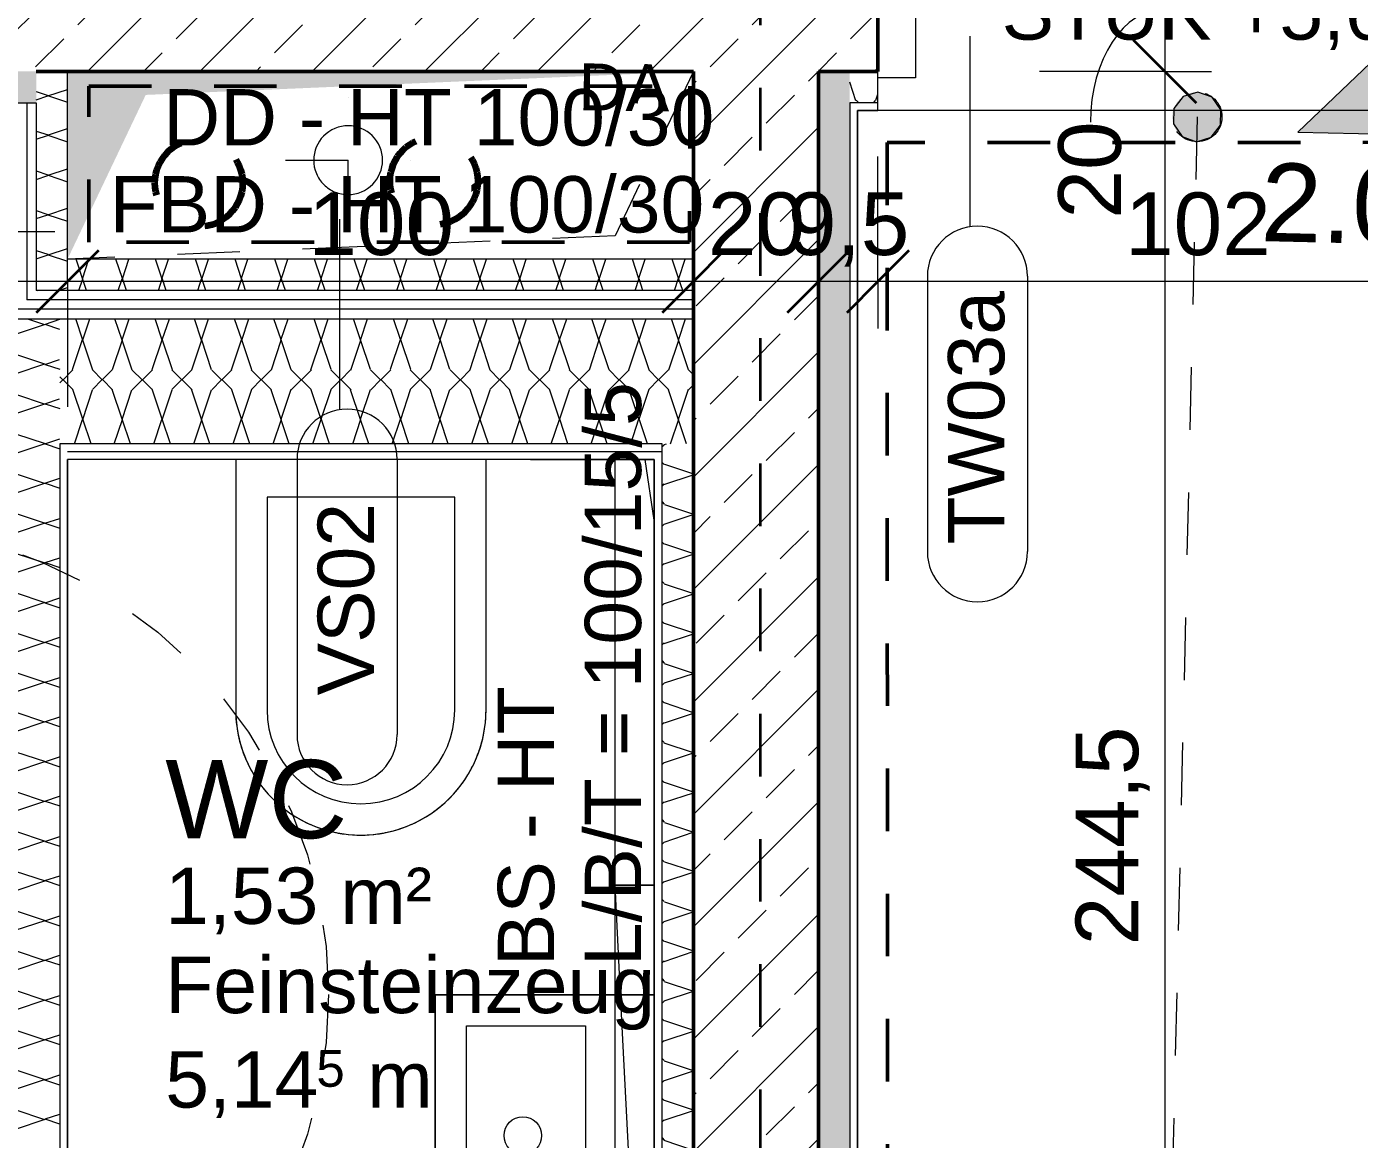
# Model space of a CAD drawing. Header units: metres. Extents: x -67.4 to -27.2, y 43.9 to 89.6.
# Drawn here: x -48.148 to -46.019, y 73.99 to 75.768 of the extents above; entities that cross this region are included whole.
import ezdxf

# ---------------------------------------------------------------- set-up
doc = ezdxf.new("R2010")
doc.units = ezdxf.units.M
for name, pattern in [('Strich Punkt', [0.015875, 0.00635, -0.004763, 0, -0.004763]), ('Strich Punkt Mittel', [0.015875, 0.00635, -0.004763, 0, -0.004763]), ('Verdeckt', [0.003, 0.002, -0.001])]:
    doc.linetypes.add(name, pattern=pattern)
for name, color, linetype, lineweight in [('A-DETL-GENF_', 92, 'Continuous', 13), ('A_2D', 7, 'Continuous', 13), ('A_Bemassung-50_', 4, 'Continuous', 9), ('A_Bemassung_', 4, 'Continuous', 9), ('A_Beschriftung_', 7, 'Continuous', 9), ('A_Bodenschlitz', 7, 'Continuous', 5), ('A_Brandabschnitte', 30, 'Verdeckt', 50), ('A_Decken', 8, 'Continuous', 13), ('A_Durchbruch_Projektion', 8, 'Verdeckt', 5), ('A_Fluchtweg', 240, 'Verdeckt', 18), ('A_Kanal_RW', 150, 'Strich Punkt', 100), ('A_Kanal_SW', 34, 'Strich Punkt', 100), ('A_Raeume_', 7, 'Continuous', 5), ('A_Raeume_Beschriftung_', 7, 'Continuous', 9), ('A_Raster_', 1, 'Continuous', 9), ('A_Sanitaer', 3, 'Continuous', 13), ('A_Tueren', 31, 'Continuous', 13), ('A_Waende', 7, 'Continuous', 13), ('P-PIPE', 3, 'Continuous', 5), ('P-PIPE-CNTR', 3, 'Continuous', 5), ('Text', 130, 'Continuous', 9)]:
    doc.layers.add(name, color=color, linetype=linetype, lineweight=lineweight)
doc.styles.add('Arial_2', font='arial.ttf', dxfattribs={"height": 0.09})
doc.styles.add('Arial_3', font='arial.ttf', dxfattribs={"height": 0.125})
doc.styles.add('Arial_4', font='arial.ttf', dxfattribs={"height": 0.05849})
doc.styles.add('Arial_5', font='arial.ttf', dxfattribs={"height": 0.1})
doc.styles.add('Arial_6', font='arial.ttf', dxfattribs={"height": 0.075})
doc.dimstyles.new('WGA-Bemaßung', dxfattribs={"dimscale": 0.3048, "dimtxt": 0.102026, "dimasz": 0.328084, "dimexe": 0.246063, "dimexo": 0.0625, "dimgap": 0.04101, "dimtad": 1, "dimdec": 1, "dimlfac": 100, "dimrnd": 0.5, "dimdsep": 46, "dimtxsty": 'Arial_5', "dimblk1": 'OBLIQUE', "dimblk2": 'OBLIQUE', "dimsah": 1, "dimcen": 0.09, "dimdle": 0.246063, "dimazin": 2, "dimtfac": 1, "dimtdec": 4, "dimtix": 1, "dimtmove": 0, "dimatfit": 3, "dimfxl": 0.656168, "dimfxlon": 1, "dimtvp": 1, "dimtolj": 1, "dimtzin": 0, "dimarcsym": 2})
doc.dimstyles.new('WGA-Bemaßung_3', dxfattribs={"dimscale": 0.3048, "dimtxt": 0.102026, "dimasz": 0.328084, "dimexe": 0.246063, "dimexo": 0.0625, "dimgap": 0.04101, "dimtad": 1, "dimdec": 1, "dimlfac": 100, "dimrnd": 0.5, "dimdsep": 46, "dimtxsty": 'Arial_5', "dimblk1": 'OBLIQUE', "dimblk2": 'OBLIQUE', "dimsah": 1, "dimcen": 0.09, "dimdle": 0.246063, "dimazin": 2, "dimtfac": 1, "dimtdec": 4, "dimtix": 1, "dimtmove": 1, "dimatfit": 3, "dimfxl": 0.656168, "dimfxlon": 1, "dimtvp": 1, "dimtolj": 1, "dimtzin": 0, "dimarcsym": 2})
doc.dimstyles.new('WGA-Bemaßung_4', dxfattribs={"dimscale": 0.3048, "dimtxt": 0.102026, "dimasz": 0.328084, "dimexe": 0.246063, "dimexo": 0.0625, "dimgap": 0.04101, "dimtad": 1, "dimdec": 1, "dimlfac": 100, "dimrnd": 0.5, "dimdsep": 46, "dimtxsty": 'Arial_5', "dimblk1": 'OBLIQUE', "dimblk2": 'OBLIQUE', "dimsah": 1, "dimcen": 0.09, "dimdle": 0.246063, "dimazin": 2, "dimtfac": 1, "dimtdec": 4, "dimtix": 1, "dimtmove": 0, "dimatfit": 3, "dimfxl": 0.656168, "dimfxlon": 1, "dimtvp": 1, "dimtolj": 1, "dimtzin": 0, "dimarcsym": 2})
pattern_1 = [(45, (0, 0), (-0.08980256, 0.08980256), []), (45, (0.0898, 0), (-0.08980256, 0.08980256), [0.0635, -0.03175])]

# ---------------------------------------------------------------- blocks, each defined once
blk = doc.blocks.new('UZ_D1 - SL_0900x2000_Wohnungstür-8075035-263_PP_01OG_BT2')
at = {"layer": 'A_Tueren', "lineweight": 5}
for p, q in [((-0.45, 0.11), (-0.51, 0.11)), ((-0.45, -0.11), (-0.45, 0.11)), ((0.45, 0.11), (0.51, 0.11)), ((0.45, -0.11), (0.45, 0.11)), ((-0.51, -0.11), (-0.45, -0.11)), ((0.51, -0.11), (0.45, -0.11)), ((0.45, -0.11), (0.45, -1.01))]:
    blk.add_line(p, q, dxfattribs=at)
blk.add_arc((0.45, -0.11), 0.9, 180, 270, dxfattribs=at)
blk = doc.blocks.new('Sani_WC-Wandbasierend - 400x600-V43-263_PP_01OG_BT2')
at = {"layer": 'A_Sanitaer', "lineweight": 5}
for p, q in [((-0.075, 0.5125), (-0.075, 0.1125)), ((-0.075, 0.5125), (-0.075, 0.1125)), ((-0.025, 0.5125), (-0.025, 0.1725)), ((0.275, 0.1725), (0.275, 0.5125)), ((0.325, 0.1125), (0.325, 0.5125)), ((0.325, 0.1125), (0.325, 0.5125)), ((-0.025, 0.1725), (0.275, 0.1725)), ((-0.075, 0.1125), (0.325, 0.1125))]:
    blk.add_line(p, q, dxfattribs=at)
for radius, start, end in [(0.2, 0, 180), (0.2, 101.334, 112.8529), (0.2, 97.6033, 101.334), (0.2, 82.3967, 97.6033), (0.2, 78.666, 82.3967), (0.2, 67.1471, 78.666), (0.2, 118.3339, 128.1952), (0.2, 112.8529, 118.3339), (0.2, 61.6661, 67.1471), (0.2, 51.8048, 61.6661), (0.15, 0, 180), (0.2, 128.1952, 134.0719), (0.2, 45.9281, 51.8048), (0.2, 134.0719, 143.7338), (0.2, 36.2662, 45.9281), (0.2, 143.7338, 149.4915), (0.2, 30.5085, 36.2662), (0.2, 152.2044, 159.851), (0.2, 149.4915, 152.0709), (0.2, 20.149, 30.5085), (0.2, 159.851, 164.7803), (0.2, 15.2197, 20.149), (0.2, 164.7803, 180), (0.2, 0, 15.2197)]:
    blk.add_arc((0.125, 0.5125), radius, start, end, dxfattribs=at)
blk = doc.blocks.new('Symbol_Schatten - Bodendurchbruch_Schatten-5766259-263_PP_01OG_BT2')
at = {"layer": 'A-DETL-GENF_'}
blk.add_hatch(color=256, dxfattribs=at).paths.add_polyline_path([(-0.5, -0.15), (-0.375, 0.1125), (0.5, 0.15), (-0.5, 0.15), (-0.5, 0.0267)])
blk = doc.blocks.new('Symbol_Schatten_Verdeckt_unten - Bodendurchbruch_Schatten_Verdeckt_unten-5766260-263_PP_01OG_BT2')
at = {"layer": 'A_Durchbruch_Projektion'}
for p, q in [((-0.375, 0.1125), (0.5, 0.15)), ((-0.5, -0.15), (-0.375, 0.1125))]:
    blk.add_line(p, q, dxfattribs=at)
blk = doc.blocks.new('Allg_BS - HKLS-10230689-263_PP_01OG_BT2')
at = {"layer": 'A_Bodenschlitz'}
for p, q in [((-0.4994, -0.0561), (-0.4994, 0.0065)), ((-0.4994, 0.0065), (0.1806, 0.0065)), ((0.0835, -0.0561), (0.1806, -0.0415))]:
    blk.add_line(p, q, dxfattribs=at)
blk = doc.blocks.new('Allg_BS - HKLS-11758162-263_PP_01OG_BT2')
at = {"layer": 'A_Bodenschlitz'}
for p, q in [((-1.486, -0.0186), (-1.486, 0.0065)), ((-1.361, 0.0065), (-0.9358, 0.0065)), ((-0.9358, 0.0065), (0.8623, 0.0065)), ((0.8623, 0.0065), (1.3123, 0.0065)), ((1.3123, -0.0023), (1.4872, 0.0065)), ((1.3123, 0.0065), (1.4872, 0.0065)), ((1.4872, 0.0065), (1.4872, -0.0561)), ((0.8623, -0.025), (1.3123, -0.0023)), ((-0.6779, -0.1027), (0.8623, -0.025)), ((0.3421, -0.1435), (-0.6779, -0.1435))]:
    blk.add_line(p, q, dxfattribs=at)
blk = doc.blocks.new('Sani_Handwaschbecken_Wandbasiert_eckig - 450 x 350-10186221-263_PP_01OG_BT2')
at = {"layer": 'A_Sanitaer', "lineweight": 5}
for p, q in [((0.3476, 0.3813), (-0.1024, 0.3813)), ((-0.1024, 0.3813), (-0.1024, 0.0313)), ((-0.1024, 0.0313), (-0.1024, 0.3813)), ((-0.1024, 0.3813), (0.3476, 0.3813)), ((0.3476, 0.0313), (0.3476, 0.3813)), ((0.3476, 0.3813), (0.3476, 0.0313)), ((-0.0524, 0.1413), (-0.0524, 0.3313)), ((-0.0524, 0.3313), (0.2976, 0.3313)), ((0.2976, 0.3313), (0.2976, 0.1413)), ((0.2976, 0.1413), (-0.0524, 0.1413))]:
    blk.add_line(p, q, dxfattribs=at)
blk.add_circle((0.1226, 0.2413), 0.03, dxfattribs=at)
blk = doc.blocks.new('BS_Raum_Top_Pfeil - unten_rechts-2842559-263_PP_01OG_BT2')
at = {"layer": 'A_Raeume_Beschriftung_'}
blk.add_hatch(color=256, dxfattribs=at).paths.add_polyline_path([(-0.0025, -0.0075), (0, -0.005), (0.0025, -0.0075)])
for p, q in [((0, -0.005), (-0.0025, -0.0075)), ((0.0025, -0.0075), (0, -0.005)), ((-0.0025, -0.0075), (0.0025, -0.0075))]:
    blk.add_line(p, q, dxfattribs=at)
blk = doc.blocks.new('BS_Wand_Lollipop - links_unten-2026911-263_PP_01OG_BT2')
at = {"layer": 'A_Beschriftung_'}
for p, q in [((-0.00467, 0.001367), (-0.01347, 0.001367)), ((-0.003087, 0), (0.003, 0)), ((-0.00467, -0.001833), (-0.01347, -0.001833))]:
    blk.add_line(p, q, dxfattribs=at)
for centre, start, end in [((-0.01347, -0.000233), 90, 270), ((-0.00467, -0.000233), 270, 90)]:
    blk.add_arc(centre, 0.0016, start, end, dxfattribs=at)
blk = doc.blocks.new('DIMBLOCK340-263_PP_01OG_BT2')
at = {"layer": 'A_Bemassung-50_', "lineweight": 35, "transparency": 16777216}
for p, q in [((-46.33, 75.8964), (-46.38, 75.9464)), ((-46.33, 75.8964), (-46.28, 75.8464)), ((-46.33, 75.6964), (-46.38, 75.7464)), ((-46.33, 75.6964), (-46.28, 75.6464))]:
    blk.add_line(p, q, dxfattribs=at)
at = {"layer": 'A_Bemassung-50_', "transparency": 16777216}
for p, q in [((-46.33, 75.8964), (-46.53, 75.8964)), ((-46.33, 75.8964), (-46.33, 75.6964)), ((-46.33, 75.8964), (-46.255, 75.8964)), ((-46.33, 75.6964), (-46.53, 75.6964)), ((-46.33, 75.6964), (-46.255, 75.6964))]:
    blk.add_line(p, q, dxfattribs=at)
blk.add_ellipse((-46.33, 75.6152), major_axis=(0, 0.1812), ratio=0.655251, start_param=0, end_param=1.570796, dxfattribs=at)
at = {"layer": 'A_Bemassung-50_', "color": 0, "transparency": 16777216, "insert": (-46.5001, 75.4614), "char_height": 0.1, "width": 0.184588, "attachment_point": 1, "rotation": 90, "line_spacing_factor": 0.941778, "style": 'Arial_5'}
blk.add_mtext('20', dxfattribs=at)
blk = doc.blocks.new('_Oblique')
at = {"color": 0, "linetype": 'ByBlock', "lineweight": -2}
blk.add_line((-0.5, -0.5), (0.5, 0.5), dxfattribs=at)
blk = doc.blocks.new('DIMBLOCK341-263_PP_01OG_BT2')
at = {"layer": 'A_Bemassung-50_', "lineweight": 35, "transparency": 16777216}
for p, q in [((-46.33, 75.6964), (-46.38, 75.7464)), ((-46.33, 75.6964), (-46.28, 75.6464)), ((-46.3301, 73.2513), (-46.3801, 73.3013)), ((-46.3301, 73.2513), (-46.2801, 73.2013))]:
    blk.add_line(p, q, dxfattribs=at)
at = {"layer": 'A_Bemassung-50_', "transparency": 16777216}
for p, q in [((-46.33, 75.6964), (-46.53, 75.6964)), ((-46.33, 75.6964), (-46.3301, 73.2513)), ((-46.33, 75.6964), (-46.255, 75.6964)), ((-46.3301, 73.2513), (-46.5301, 73.2514)), ((-46.3301, 73.2513), (-46.2551, 73.2513))]:
    blk.add_line(p, q, dxfattribs=at)
at = {"layer": 'A_Bemassung-50_', "color": 0, "transparency": 16777216, "insert": (-46.4724, 74.3005), "char_height": 0.1, "width": 0.416266, "attachment_point": 1, "rotation": 90, "line_spacing_factor": 0.941778, "style": 'Arial_5'}
blk.add_mtext('244,5', dxfattribs=at)
blk = doc.blocks.new('DIMBLOCK595-263_PP_01OG_BT2')
at = {"layer": 'A_Bemassung-50_', "transparency": 16777216}
for p, q in [((-46.7882, 75.3608), (-46.7882, 75.5608)), ((-45.7682, 75.3608), (-45.7682, 75.5608)), ((-45.7682, 75.3608), (-46.7882, 75.3608)), ((-46.7882, 75.3608), (-46.7882, 75.2858)), ((-45.7682, 75.3608), (-45.7682, 75.2858))]:
    blk.add_line(p, q, dxfattribs=at)
at = {"layer": 'A_Bemassung-50_', "lineweight": 35, "transparency": 16777216}
for p, q in [((-46.7882, 75.3608), (-46.7382, 75.4108)), ((-45.7682, 75.3608), (-45.7182, 75.4108)), ((-46.7882, 75.3608), (-46.8382, 75.3108)), ((-45.7682, 75.3608), (-45.8182, 75.3108))]:
    blk.add_line(p, q, dxfattribs=at)
at = {"layer": 'A_Bemassung-50_', "color": 0, "transparency": 16777216, "insert": (-46.3935, 75.5031), "char_height": 0.1, "width": 0.276883, "attachment_point": 1, "rotation": 359.9983, "line_spacing_factor": 0.941778, "style": 'Arial_5'}
blk.add_mtext('102', dxfattribs=at)
blk = doc.blocks.new('DIMBLOCK596-263_PP_01OG_BT2')
at = {"layer": 'A_Bemassung-50_', "transparency": 16777216}
for p, q in [((-46.7882, 75.3608), (-46.7882, 75.5608)), ((-46.8832, 75.3608), (-46.8832, 75.4358)), ((-46.7882, 75.3608), (-46.8832, 75.3608)), ((-46.8832, 75.3608), (-46.8832, 75.1608)), ((-46.7882, 75.3608), (-46.7882, 75.2858))]:
    blk.add_line(p, q, dxfattribs=at)
at = {"layer": 'A_Bemassung-50_', "lineweight": 35, "transparency": 16777216}
for p, q in [((-46.8832, 75.3608), (-46.8332, 75.4108)), ((-46.7882, 75.3608), (-46.7382, 75.4108)), ((-46.8832, 75.3608), (-46.9332, 75.3108)), ((-46.7882, 75.3608), (-46.8382, 75.3108))]:
    blk.add_line(p, q, dxfattribs=at)
at = {"layer": 'A_Bemassung-50_', "color": 0, "transparency": 16777216, "insert": (-46.9322, 75.5032), "char_height": 0.1, "width": 0.231677, "attachment_point": 1, "rotation": 359.9983, "line_spacing_factor": 0.941778, "style": 'Arial_5'}
blk.add_mtext('9,5', dxfattribs=at)
blk = doc.blocks.new('DIMBLOCK597-263_PP_01OG_BT2')
at = {"layer": 'A_Bemassung-50_', "transparency": 16777216}
for p, q in [((-47.0832, 75.3608), (-47.0832, 75.4358)), ((-46.8832, 75.3608), (-46.8832, 75.4358)), ((-46.8832, 75.3608), (-47.0832, 75.3608)), ((-47.0832, 75.3608), (-47.0832, 75.1608)), ((-46.8832, 75.3608), (-46.8832, 75.1608))]:
    blk.add_line(p, q, dxfattribs=at)
at = {"layer": 'A_Bemassung-50_', "lineweight": 35, "transparency": 16777216}
for p, q in [((-47.0832, 75.3608), (-47.0332, 75.4108)), ((-46.8832, 75.3608), (-46.8332, 75.4108)), ((-47.0832, 75.3608), (-47.1332, 75.3108)), ((-46.8832, 75.3608), (-46.9332, 75.3108))]:
    blk.add_line(p, q, dxfattribs=at)
at = {"layer": 'A_Bemassung-50_', "color": 0, "transparency": 16777216, "insert": (-47.0601, 75.5032), "char_height": 0.1, "width": 0.184588, "attachment_point": 1, "rotation": 359.9983, "line_spacing_factor": 0.941778, "style": 'Arial_5'}
blk.add_mtext('20', dxfattribs=at)
blk = doc.blocks.new('DIMBLOCK598-263_PP_01OG_BT2')
at = {"layer": 'A_Bemassung-50_', "transparency": 16777216}
for p, q in [((-48.0832, 75.3609), (-48.0832, 75.4359)), ((-47.0832, 75.3608), (-47.0832, 75.4358)), ((-47.0832, 75.3608), (-48.0832, 75.3609)), ((-48.0832, 75.3609), (-48.0832, 75.1609)), ((-47.0832, 75.3608), (-47.0832, 75.1608))]:
    blk.add_line(p, q, dxfattribs=at)
at = {"layer": 'A_Bemassung-50_', "lineweight": 35, "transparency": 16777216}
for p, q in [((-48.0832, 75.3609), (-48.0332, 75.4109)), ((-47.0832, 75.3608), (-47.0332, 75.4108)), ((-48.0832, 75.3609), (-48.1332, 75.3109)), ((-47.0832, 75.3608), (-47.1332, 75.3108))]:
    blk.add_line(p, q, dxfattribs=at)
at = {"layer": 'A_Bemassung-50_', "color": 0, "transparency": 16777216, "insert": (-47.6985, 75.5032), "char_height": 0.1, "width": 0.276883, "attachment_point": 1, "rotation": 359.9983, "line_spacing_factor": 0.941778, "style": 'Arial_5'}
blk.add_mtext('100', dxfattribs=at)
blk = doc.blocks.new('DIMBLOCK599-263_PP_01OG_BT2')
at = {"layer": 'A_Bemassung-50_', "transparency": 16777216}
for p, q in [((-53.9882, 75.361), (-53.9882, 75.436)), ((-48.0832, 75.3609), (-48.0832, 75.4359)), ((-48.0832, 75.3609), (-54.0632, 75.361)), ((-53.9882, 75.361), (-53.9882, 75.161)), ((-48.0832, 75.3609), (-48.0832, 75.1609))]:
    blk.add_line(p, q, dxfattribs=at)
at = {"layer": 'A_Bemassung-50_', "lineweight": 35, "transparency": 16777216}
for p, q in [((-53.9882, 75.361), (-53.9382, 75.411)), ((-48.0832, 75.3609), (-48.0332, 75.4109)), ((-53.9882, 75.361), (-54.0382, 75.311)), ((-48.0832, 75.3609), (-48.1332, 75.3109))]:
    blk.add_line(p, q, dxfattribs=at)
at = {"layer": 'A_Bemassung-50_', "color": 0, "transparency": 16777216, "insert": (-51.2091, 75.5033), "char_height": 0.1, "width": 0.416266, "attachment_point": 1, "rotation": 359.9983, "line_spacing_factor": 0.941778, "style": 'Arial_5'}
blk.add_mtext('590,5', dxfattribs=at)

msp = doc.modelspace()

# ---------------------------------------------------------------- hatches: boundary and pattern name
at = {"layer": 'A_Fluchtweg'}
h = msp.add_hatch(color=256, dxfattribs=at)
edge = h.paths.add_edge_path()
edge.add_arc((-46.2782, 75.6239), 0.0397, 0, 360)
msp.add_hatch(color=256, dxfattribs=at).paths.add_polyline_path([(-46.2791, 75.5843), (-46.2556, 75.5913), (-46.2407, 75.6108), (-46.2401, 75.6353), (-46.2541, 75.6555), (-46.2772, 75.6636), (-46.3007, 75.6566), (-46.3156, 75.6371), (-46.3162, 75.6126), (-46.3022, 75.5924)])
at = {"layer": 'A_Waende', "lineweight": 5}
h = msp.add_hatch(dxfattribs=at)
h.set_pattern_fill('FP_4', color=250, style=0, pattern_type=2)
h.set_pattern_definition(pattern_1)
h.paths.add_polyline_path([(-45.0282, 75.6964), (-45.0282, 75.8964), (-45.7682, 75.8964), (-45.7682, 75.6964), (-45.0282, 75.6964)])
h.paths.add_polyline_path([(-46.7882, 75.6965), (-46.7882, 75.8965), (-53.9882, 75.8965), (-53.9882, 75.6967), (-46.8082, 75.6965)])
h = msp.add_hatch(dxfattribs=at)
h.set_pattern_fill('FP_74', color=250, angle=-112.36, style=0, pattern_type=2)
h.set_pattern_definition([(44.998, (-51.08279, 75.63394), (0.1270123, 0.2539954), [0.02245, -0.15715]), (44.998, (-51.03584, 75.74546), (0.1270123, 0.2539954), [0.02245, -0.15715]), (44.998, (-51.02002, 75.63407), (0.1270123, 0.2539954), [0.02245, -0.15715]), (44.998, (-50.97214, 75.74521), (0.1270123, 0.2539954), [0.02245, -0.15715]), (71.563, (-51.067405, 75.650317), (0.1270184, 0.5079932), [0.0502, -0.35141]), (71.563, (-51.05116, 75.6977), (0.1270184, 0.5079932), [0.0502, -0.35141]), (71.563, (-51.00371, 75.650067), (0.1270184, 0.5079932), [0.0502, -0.35141]), (71.563, (-50.987464, 75.69745), (0.1270184, 0.5079932), [0.0502, -0.35141]), (134.998, (-51.06722, 75.745395), (0.1269946, -0.2540043), [0.02245, -0.15715]), (134.998, (-51.02002, 75.63407), (0.1269946, -0.2540043), [0.02245, -0.15715]), (134.998, (-51.00353, 75.74515), (0.1269946, -0.2540043), [0.02245, -0.15715]), (134.998, (-50.95633, 75.63382), (0.1269946, -0.2540043), [0.02245, -0.15715]), (108.433, (-51.05116, 75.6977), (0.12698295, -0.5080021), [0.0502, -0.35141]), (108.433, (-51.035096, 75.65), (0.12698295, -0.5080021), [0.0502, -0.35141]), (108.433, (-50.987464, 75.69745), (0.12698295, -0.5080021), [0.0502, -0.35141]), (108.433, (-50.972326, 75.650132), (0.12698295, -0.5080021), [0.0502, -0.35141])])
h.paths.add_polyline_path([(-48.1332, 75.6465), (-48.1332, 75.6465), (-48.1332, 75.6965), (-53.9882, 75.6965), (-53.9882, 75.6467), (-48.1482, 75.6465)])
h = msp.add_hatch(dxfattribs=at)
h.set_pattern_fill('FP_42', color=250, angle=-112.36, style=0, pattern_type=2)
h.set_pattern_definition([(315, (-48.17784, 75.49865), (0.253995, -0.127012), [0.02245, -0.15715]), (315, (-48.067625, 75.45115), (0.253995, -0.127012), [0.02245, -0.15715]), (314.998, (-48.17809, 75.43496), (0.253995, -0.127012), [0.02245, -0.15715]), (314.998, (-48.06657, 75.388), (0.253995, -0.127012), [0.02245, -0.15715]), (341.563, (-48.16239, 75.483644), (0.507993, -0.1270184), [0.0502, -0.35141]), (341.563, (-48.115007, 75.467398), (0.507993, -0.1270184), [0.0502, -0.35141]), (341.563, (-48.16264, 75.41995), (0.507993, -0.1270184), [0.0502, -0.35141]), (341.563, (-48.11433, 75.403323), (0.507993, -0.1270184), [0.0502, -0.35141]), (45, (-48.06731, 75.48346), (-0.254004, -0.126995), [0.02245, -0.15715]), (44.998, (-48.17809, 75.43496), (-0.254004, -0.126995), [0.02245, -0.15715]), (44.998, (-48.066635, 75.41939), (-0.254004, -0.126995), [0.02245, -0.15715]), (44.998, (-48.17796, 75.37219), (-0.254004, -0.126995), [0.02245, -0.15715]), (18.433, (-48.115007, 75.467398), (-0.508002, -0.126983), [0.0502, -0.35141]), (18.433, (-48.162704, 75.451335), (-0.508002, -0.126983), [0.0502, -0.35141]), (18.433, (-48.11433, 75.403323), (-0.508002, -0.126983), [0.0502, -0.35141]), (18.433, (-48.16203, 75.38726), (-0.508002, -0.126983), [0.0502, -0.35141])])
h.paths.add_polyline_path([(-48.0832, 75.3465), (-48.0832, 75.3465), (-48.0832, 75.6965), (-48.1332, 75.6965), (-48.1332, 75.3465), (-48.0832, 75.3465)])
h = msp.add_hatch(dxfattribs=at)
h.set_pattern_fill('FP_4', color=250, style=0, pattern_type=2)
h.set_pattern_definition(pattern_1)
h.paths.add_polyline_path([(-46.8834, 68.9038), (-46.8834, 72.2314), (-47.0833, 72.2314), (-47.0834, 68.9039), (-47.0583, 68.9039)])
h.paths.add_polyline_path([(-46.8832, 73.2514), (-46.8832, 75.6965), (-47.0832, 75.6965), (-47.0832, 73.2514), (-47.0583, 73.2514)])
h = msp.add_hatch(dxfattribs=at)
h.set_pattern_fill('FP_66', color=250, angle=247.64, style=0, pattern_type=2)
h.set_pattern_definition([(134.998, (-46.82096, 67.912035), (-0.2539954, 0.1270123), [0.02245, -0.15715]), (134.998, (-46.9321, 67.95992), (-0.2539954, 0.1270123), [0.02245, -0.15715]), (134.998, (-46.82071, 67.97573), (-0.2539954, 0.1270123), [0.02245, -0.15715]), (134.998, (-46.93185, 68.02361), (-0.2539954, 0.1270123), [0.02245, -0.15715]), (161.563, (-46.836954, 67.928347), (-0.50799322, 0.12701842), [0.0502, -0.35141]), (161.563, (-46.884336, 67.944594), (-0.50799322, 0.12701842), [0.0502, -0.35141]), (161.563, (-46.836705, 67.99204), (-0.50799322, 0.12701842), [0.0502, -0.35141]), (161.563, (-46.884467, 68.007363), (-0.50799322, 0.12701842), [0.0502, -0.35141]), (224.998, (-46.93203, 67.92853), (0.2540043, 0.1269946), [0.02245, -0.15715]), (224.998, (-46.82071, 67.97573), (0.2540043, 0.1269946), [0.02245, -0.15715]), (224.998, (-46.93178, 67.99223), (0.2540043, 0.1269946), [0.02245, -0.15715]), (224.998, (-46.82046, 68.03942), (0.2540043, 0.1269946), [0.02245, -0.15715]), (198.433, (-46.884336, 67.944594), (0.50800209, 0.12698295), [0.0502, -0.35141]), (198.433, (-46.83702, 67.95973), (0.50800209, 0.12698295), [0.0502, -0.35141]), (198.433, (-46.884467, 68.007363), (0.50800209, 0.12698295), [0.0502, -0.35141]), (198.433, (-46.83677, 68.023426), (0.50800209, 0.12698295), [0.0502, -0.35141])])
h.paths.add_polyline_path([(-46.8336, 60.1286), (-46.8336, 60.1288), (-46.8335, 62.7735), (-46.8835, 62.7735), (-46.8836, 60.1286)])
h.paths.add_polyline_path([(-46.8335, 63.7935), (-46.8333, 72.2314), (-46.8833, 72.2314), (-46.8834, 63.7935)])
h.paths.add_polyline_path([(-46.8591, 73.2514), (-46.8332, 73.2514), (-46.8332, 75.6965), (-46.8832, 75.6965), (-46.8832, 73.2514)])
h = msp.add_hatch(dxfattribs=at)
h.set_pattern_fill('FP_14', color=250, angle=-112.36, style=0, pattern_type=2)
h.set_pattern_definition([(44.998, (-46.046125, 75.63386), (0.127012, 0.253995), [0.02245, -0.15715]), (44.998, (-45.99824, 75.745), (0.127012, 0.253995), [0.02245, -0.15715]), (44.998, (-45.98243, 75.63361), (0.127012, 0.253995), [0.02245, -0.15715]), (44.998, (-45.93455, 75.74475), (0.127012, 0.253995), [0.02245, -0.15715]), (71.563, (-46.029813, 75.649857), (0.1270184, 0.5079932), [0.0502, -0.35141]), (71.563, (-46.013566, 75.69724), (0.1270184, 0.5079932), [0.0502, -0.35141]), (71.563, (-45.96612, 75.649607), (0.1270184, 0.5079932), [0.0502, -0.35141]), (71.563, (-45.950797, 75.69737), (0.1270184, 0.5079932), [0.0502, -0.35141]), (134.998, (-46.02963, 75.74494), (0.126995, -0.254004), [0.02245, -0.15715]), (134.998, (-45.98243, 75.63361), (0.126995, -0.254004), [0.02245, -0.15715]), (134.998, (-45.965935, 75.74469), (0.126995, -0.254004), [0.02245, -0.15715]), (134.998, (-45.91836, 75.634285), (0.126995, -0.254004), [0.02245, -0.15715]), (108.433, (-46.013566, 75.69724), (0.126983, -0.508002), [0.0502, -0.35141]), (108.433, (-45.99843, 75.649922), (0.126983, -0.508002), [0.0502, -0.35141]), (108.433, (-45.950797, 75.69737), (0.126983, -0.508002), [0.0502, -0.35141]), (108.433, (-45.934734, 75.649673), (0.126983, -0.508002), [0.0502, -0.35141])])
h.paths.add_polyline_path([(-45.2582, 75.6464), (-45.2582, 75.6464), (-45.2582, 75.6964), (-45.7682, 75.6964), (-45.7682, 75.6464), (-45.2707, 75.6464)])
h.paths.add_polyline_path([(-46.8207, 75.6965), (-46.8207, 75.6965), (-46.8207, 75.6879)])
h.paths.add_polyline_path([(-46.7882, 75.6465), (-46.7882, 75.6965), (-46.8332, 75.6965), (-46.8332, 75.6465), (-46.8082, 75.6465)])
h = msp.add_hatch(dxfattribs=at)
h.set_pattern_fill('FP_43', color=250, angle=-112.36, style=0, pattern_type=2)
h.set_pattern_definition([(44.998, (-47.583095, 75.30158), (0.127012, 0.253995), [0.02245, -0.15715]), (44.998, (-47.53521, 75.41272), (0.127012, 0.253995), [0.02245, -0.15715]), (44.998, (-47.5194, 75.30133), (0.127012, 0.253995), [0.02245, -0.15715]), (44.998, (-47.472445, 75.41285), (0.127012, 0.253995), [0.02245, -0.15715]), (71.563, (-47.566783, 75.317575), (0.1270184, 0.5079932), [0.0502, -0.35141]), (71.563, (-47.55146, 75.365337), (0.1270184, 0.5079932), [0.0502, -0.35141]), (71.563, (-47.504014, 75.317706), (0.1270184, 0.5079932), [0.0502, -0.35141]), (71.563, (-47.487767, 75.365087), (0.1270184, 0.5079932), [0.0502, -0.35141]), (134.998, (-47.56752, 75.41303), (0.126995, -0.254004), [0.02245, -0.15715]), (134.998, (-47.5194, 75.30133), (0.126995, -0.254004), [0.02245, -0.15715]), (134.998, (-47.50383, 75.41278), (0.126995, -0.254004), [0.02245, -0.15715]), (134.998, (-47.45663, 75.30146), (0.126995, -0.254004), [0.02245, -0.15715]), (108.433, (-47.55146, 75.365337), (0.126983, -0.508002), [0.0502, -0.35141]), (108.433, (-47.5354, 75.31764), (0.126983, -0.508002), [0.0502, -0.35141]), (108.433, (-47.487767, 75.365087), (0.126983, -0.508002), [0.0502, -0.35141]), (108.433, (-47.471704, 75.31739), (0.126983, -0.508002), [0.0502, -0.35141])])
h.paths.add_polyline_path([(-47.0832, 75.3465), (-47.0832, 75.3965), (-48.0832, 75.3965), (-48.0832, 75.3465), (-47.0832, 75.3465)])
h = msp.add_hatch(dxfattribs=at)
h.set_pattern_fill('FP_41', color=250, angle=-112.36, style=0, pattern_type=2)
h.set_pattern_definition([(314.998, (-48.182885, 74.37185), (0.253995, -0.127012), [0.02245, -0.15715]), (314.998, (-48.07174, 74.32397), (0.253995, -0.127012), [0.02245, -0.15715]), (314.998, (-48.18313, 74.30815), (0.253995, -0.127012), [0.02245, -0.15715]), (314.998, (-48.07199, 74.26027), (0.2539954, -0.127012), [0.02245, -0.15715]), (341.563, (-48.166888, 74.355535), (0.5079932, -0.1270184), [0.0502, -0.35141]), (341.563, (-48.119506, 74.33929), (0.5079932, -0.1270184), [0.0502, -0.35141]), (341.563, (-48.167137, 74.29184), (0.5079932, -0.1270184), [0.0502, -0.35141]), (341.563, (-48.119375, 74.27652), (0.5079932, -0.1270184), [0.0502, -0.35141]), (44.998, (-48.07181, 74.35535), (-0.254004, -0.126995), [0.02245, -0.15715]), (44.998, (-48.18313, 74.30815), (-0.254004, -0.1269946), [0.02245, -0.15715]), (44.998, (-48.07206, 74.29166), (-0.254004, -0.1269946), [0.02245, -0.15715]), (44.998, (-48.18338, 74.24446), (-0.254004, -0.1269946), [0.02245, -0.15715]), (18.433, (-48.119506, 74.33929), (-0.5080021, -0.126983), [0.0502, -0.35141]), (18.433, (-48.166822, 74.32415), (-0.5080021, -0.126983), [0.0502, -0.35141]), (18.433, (-48.119375, 74.27652), (-0.5080021, -0.126983), [0.0502, -0.35141]), (18.433, (-48.16707, 74.260457), (-0.5080021, -0.126983), [0.0502, -0.35141])])
h.paths.add_polyline_path([(-48.0957, 73.4415), (-48.0957, 75.3015), (-48.1707, 75.3015), (-48.1707, 73.4415)])
h.paths.add_polyline_path([(-48.0957, 73.429), (-48.0957, 73.4415), (-48.1707, 73.4415), (-48.1707, 73.429)])
h = msp.add_hatch(dxfattribs=at)
h.set_pattern_fill('FP_89', color=250, angle=-112.36, style=0, pattern_type=2)
h.set_pattern_definition([(44.998, (-47.58269, 75.0765), (0.127012, 0.253995), [0.02245, -0.15715]), (44.998, (-47.53573, 75.18802), (0.127012, 0.253995), [0.02245, -0.15715]), (44.998, (-47.51992, 75.07663), (0.127012, 0.253995), [0.02245, -0.15715]), (44.998, (-47.47204, 75.18777), (0.127012, 0.253995), [0.02245, -0.15715]), (71.563, (-47.567303, 75.092878), (0.1270184, 0.5079932), [0.0502, -0.35141]), (71.563, (-47.551056, 75.14026), (0.1270184, 0.5079932), [0.0502, -0.35141]), (71.563, (-47.50361, 75.09263), (0.1270184, 0.5079932), [0.0502, -0.35141]), (71.563, (-47.488286, 75.14039), (0.1270184, 0.5079932), [0.0502, -0.35141]), (134.998, (-47.56712, 75.18796), (0.126995, -0.254004), [0.02245, -0.15715]), (134.998, (-47.51992, 75.07663), (0.126995, -0.254004), [0.02245, -0.15715]), (134.998, (-47.50342, 75.18771), (0.126995, -0.254004), [0.02245, -0.15715]), (134.998, (-47.45623, 75.07638), (0.126995, -0.254004), [0.02245, -0.15715]), (108.433, (-47.551056, 75.14026), (0.126983, -0.508002), [0.0502, -0.35141]), (108.433, (-47.534993, 75.092563), (0.126983, -0.508002), [0.0502, -0.35141]), (108.433, (-47.488286, 75.14039), (0.126983, -0.508002), [0.0502, -0.35141]), (108.433, (-47.472224, 75.092694), (0.126983, -0.508002), [0.0502, -0.35141])])
h.paths.add_polyline_path([(-47.0832, 75.1015), (-47.0832, 75.3015), (-48.0957, 75.3015), (-48.0957, 75.1015), (-47.1201, 75.1015)])
h = msp.add_hatch(dxfattribs=at)
h.set_pattern_fill('FP_163', color=250, angle=-112.36, style=0, pattern_type=2)
h.set_pattern_definition([(315, (-47.1459, 74.25886), (0.254, -0.127003), [0.02245, -0.15715]), (315, (-47.03476, 74.21098), (0.254, -0.127003), [0.02245, -0.15715]), (315, (-47.14615, 74.19516), (0.254, -0.1270034), [0.02245, -0.15715]), (315, (-47.03463, 74.14821), (0.254, -0.1270034), [0.02245, -0.15715]), (341.565, (-47.129903, 74.242545), (0.5079977, -0.1270007), [0.0502, -0.35141]), (341.565, (-47.08214, 74.227223), (0.5079977, -0.1270007), [0.0502, -0.35141]), (341.565, (-47.129772, 74.179776), (0.5079977, -0.1270007), [0.0502, -0.35141]), (341.565, (-47.08239, 74.16353), (0.5079977, -0.1270007), [0.0502, -0.35141]), (45, (-47.03444, 74.24329), (-0.254, -0.127003), [0.02245, -0.15715]), (45, (-47.14615, 74.19516), (-0.254, -0.1270034), [0.02245, -0.15715]), (45, (-47.03469, 74.17959), (-0.254, -0.1270034), [0.02245, -0.15715]), (45, (-47.14602, 74.13239), (-0.254, -0.1270034), [0.02245, -0.15715]), (18.435, (-47.08214, 74.227223), (-0.5079977, -0.1270007), [0.0502, -0.35141]), (18.435, (-47.129837, 74.21116), (-0.5079977, -0.1270007), [0.0502, -0.35141]), (18.435, (-47.08239, 74.16353), (-0.5079977, -0.1270007), [0.0502, -0.35141]), (18.435, (-47.130087, 74.147466), (-0.5079977, -0.1270007), [0.0502, -0.35141])])
h.paths.add_polyline_path([(-47.0832, 73.4289), (-47.0832, 75.1015), (-47.1332, 75.1015), (-47.1332, 73.4289), (-47.0832, 73.4289)])
h.paths.add_polyline_path([(-47.0976, 74.3965), (-47.0976, 74.3965), (-47.0832, 74.3965)])

# ---------------------------------------------------------------- linework, layer by layer
at = {"layer": 'A_2D', "linetype": 'Verdeckt', "lineweight": 5}
msp.add_circle((-48.4161, 74.2217), 0.75, dxfattribs=at)
at = {"layer": 'A_Brandabschnitte'}
for p, q in [((-48.0491, 75.4239), (-48.049, 75.6732)), ((-48.049, 75.6732), (-47.089, 75.6732)), ((-47.089, 75.6732), (-47.0891, 75.4239)), ((-45.3132, 75.5836), (-46.7737, 75.5828)), ((-46.7737, 75.5828), (-46.7639, 57.4461)), ((-47.0891, 75.4239), (-48.0491, 75.4239))]:
    msp.add_line(p, q, dxfattribs=at)
at = {"layer": 'A_Decken'}
msp.add_line((-47.3436, 75.0765), (-48.0832, 75.0765), dxfattribs=at)
at = {"layer": 'A_Fluchtweg'}
for p, q in [((-46.2772, 75.6636), (-46.3007, 75.6566)), ((-46.2541, 75.6555), (-46.2772, 75.6636)), ((-46.3007, 75.6566), (-46.3156, 75.6371)), ((-46.2401, 75.6353), (-46.2541, 75.6555)), ((-46.2782, 75.6239), (-46.648, 59.7336)), ((-46.3156, 75.6371), (-46.3162, 75.6126)), ((-46.2407, 75.6108), (-46.2401, 75.6353)), ((-46.3162, 75.6126), (-46.3022, 75.5924)), ((-46.2556, 75.5913), (-46.2407, 75.6108)), ((-46.3022, 75.5924), (-46.2791, 75.5843)), ((-46.2791, 75.5843), (-46.2556, 75.5913))]:
    msp.add_line(p, q, dxfattribs=at)
msp.add_circle((-46.2782, 75.6239), 0.0397, dxfattribs=at)
at = {"layer": 'A_Kanal_RW'}
msp.add_circle((-47.4978, 75.5214), 0.07, dxfattribs=at)
at = {"layer": 'A_Kanal_SW'}
msp.add_circle((-47.8734, 75.5183), 0.07, dxfattribs=at)
at = {"layer": 'A_Raeume_', "flags": 128}
for points in [[(-45.2707, 75.6339), (-46.8207, 75.634), (-46.8211, 60.1286), (-46.8836, 60.1286), (-46.8836, 60.127), (-46.8836, 58.7527), (-46.8836, 58.7511), (-46.8212, 58.7511), (-46.8212, 58.6611), (-46.8212, 57.8936), (-46.8212, 57.4086), (-45.2712, 57.4086)], [(-48.0832, 73.4415), (-47.1457, 73.4414), (-47.1457, 75.0765), (-48.0832, 75.0765)]]:
    msp.add_lwpolyline(points, close=True, dxfattribs=at)
at = {"layer": 'A_Raster_', "linetype": 'Strich Punkt Mittel', "lineweight": 35}
msp.add_line((-46.9759, 85.8702), (-46.9771, 46.5269), dxfattribs=at)
at = {"layer": 'A_Waende', "color": 10, "lineweight": 50}
for p, q in [((-46.7882, 75.6965), (-46.7882, 75.8965)), ((-48.1332, 75.6965), (-47.0832, 75.6965)), ((-47.0832, 75.6965), (-47.0832, 75.1015)), ((-46.8832, 73.2514), (-46.8832, 75.6965)), ((-46.7882, 75.6965), (-46.8832, 75.6965)), ((-47.0832, 74.9489), (-47.0832, 75.1015)), ((-47.0832, 75.0765), (-47.0832, 73.4414))]:
    msp.add_line(p, q, dxfattribs=at)
at = {"layer": 'A_Waende', "color": 250, "lineweight": 5}
for p, q in [((-48.0832, 75.3965), (-48.0832, 75.6965)), ((-46.7882, 75.6465), (-46.7882, 75.6965)), ((-47.0832, 75.3965), (-48.0832, 75.3965)), ((-47.0832, 73.5121), (-47.0832, 74.9489))]:
    msp.add_line(p, q, dxfattribs=at)
at = {"layer": 'A_Waende'}
for p, q in [((-50.6108, 75.6466), (-48.1332, 75.6465)), ((-48.1332, 75.6465), (-48.1332, 75.3465)), ((-46.7882, 75.6465), (-46.8332, 75.6465)), ((-46.8332, 75.6465), (-46.8332, 73.2514)), ((-46.7882, 75.634), (-46.7882, 75.6465)), ((-46.8207, 75.634), (-46.7882, 75.634)), ((-46.8207, 73.2514), (-46.8207, 75.634)), ((-47.0832, 75.3465), (-48.1332, 75.3465)), ((-48.1832, 75.3015), (-47.0832, 75.3015)), ((-48.0957, 75.1015), (-48.0957, 73.429)), ((-47.1332, 75.1015), (-48.0957, 75.1015)), ((-47.1332, 73.4289), (-47.1332, 75.1015)), ((-48.0832, 73.4415), (-48.0832, 75.0765)), ((-47.3436, 75.0765), (-47.1457, 75.0765)), ((-47.1457, 75.0765), (-47.1457, 73.4414))]:
    msp.add_line(p, q, dxfattribs=at)
at = {"layer": 'A_Waende', "lineweight": 18}
for p, q in [((-48.1482, 75.6465), (-48.1482, 75.3315)), ((-47.0832, 75.3315), (-48.1482, 75.3315)), ((-47.0832, 75.3165), (-48.1632, 75.3165)), ((-47.1332, 75.089), (-48.0832, 75.089))]:
    msp.add_line(p, q, dxfattribs=at)
at = {"layer": 'P-PIPE', "color": 34, "linetype": 'Strich Punkt'}
for start, end in [(112.64, 202.64), (22.64, 112.64), (292.64, 22.64), (202.64, 292.64)]:
    msp.add_arc((-47.6348, 75.5547), 0.055, start, end, dxfattribs=at)
at = {"layer": 'P-PIPE-CNTR', "color": 34, "linetype": 'Strich Punkt'}
for p, q in [((-47.6348, 75.4547), (-47.6348, 75.6547)), ((-47.7348, 75.5547), (-47.5348, 75.5547))]:
    msp.add_line(p, q, dxfattribs=at)

# ---------------------------------------------------------------- block references
at = {"layer": 'A_2D'}
for name, p, rotation in [('Symbol_Schatten - Bodendurchbruch_Schatten-5766259-263_PP_01OG_BT2', (-47.5832, 75.5465), 359.998275878371), ('Symbol_Schatten_Verdeckt_unten - Bodendurchbruch_Schatten_Verdeckt_unten-5766260-263_PP_01OG_BT2', (-47.5832, 75.5465), 179.998275878371), ('Allg_BS - HKLS-10230689-263_PP_01OG_BT2', (-47.2017, 74.8959), 89.99827587845373), ('Allg_BS - HKLS-11758162-263_PP_01OG_BT2', (-47.2018, 72.9093), 89.99827587845373)]:
    msp.add_blockref(name, p, dxfattribs=dict(at, rotation=rotation))
at = {"layer": 'A_Beschriftung_', "xscale": 49.99999999999998, "yscale": 49.99999999999998, "zscale": 49.99999999999998, "rotation": 89.99999999999991}
for p in [(-46.6409, 75.6028), (-47.6481, 75.3105)]:
    msp.add_blockref('BS_Wand_Lollipop - links_unten-2026911-263_PP_01OG_BT2', p, dxfattribs=at)
at = {"layer": 'A_Beschriftung_', "xscale": 49.99999999999998, "yscale": 49.99999999999998, "zscale": 49.99999999999998}
msp.add_blockref('BS_Wand_Lollipop - links_unten-2026911-263_PP_01OG_BT2', (-48.2532, 75.4406), dxfattribs=at)
at = {"layer": 'A_Raeume_Beschriftung_', "xscale": 49.99999999999998, "yscale": 49.99999999999998, "zscale": 49.99999999999998, "rotation": 358.6399999999998}
msp.add_blockref('BS_Raum_Top_Pfeil - unten_rechts-2842559-263_PP_01OG_BT2', (-45.9837, 75.9714), dxfattribs=at)
at = {"layer": 'A_Sanitaer'}
for name, p, rotation in [('Sani_WC-Wandbasierend - 400x600-V43-263_PP_01OG_BT2', (-47.4894, 75.189), 179.9982758785824), ('Sani_Handwaschbecken_Wandbasiert_eckig - 450 x 350-10186221-263_PP_01OG_BT2', (-47.1144, 73.8739), 89.99999999999964)]:
    msp.add_blockref(name, p, dxfattribs=dict(at, rotation=rotation))
at = {"layer": 'A_Tueren', "rotation": 179.998275878371}
msp.add_blockref('UZ_D1 - SL_0900x2000_Wohnungstür-8075035-263_PP_01OG_BT2', (-46.2782, 75.7964), dxfattribs=at)

# ---------------------------------------------------------------- texts
at = {"layer": 'A_Beschriftung_', "char_height": 0.09, "attachment_point": 1, "style": 'Arial_2'}
for s, insert, width, rotation in [('STUK +5,66', (-46.5906, 75.8373), 0.82173, 359.9983), ('TW03a', (-46.6763, 74.9406), 0.493038, 90), ('L/B/T = 100/15/5', (-47.2567, 74.2671), 1.110337, 90), ('VS02', (-47.6835, 74.6996), 0.368776, 90), ('BS - HT', (-47.3956, 74.2671), 0.529114, 90)]:
    msp.add_mtext(s, dxfattribs=dict(at, insert=insert, width=width, rotation=rotation))
for s, insert, width in [('DD - HT 100/30', (-47.93, 75.6682), 1.046202), ('FBD - HT 100/30', (-48.0159, 75.5292), 1.130379)]:
    msp.add_mtext(s, dxfattribs=dict(at, insert=insert, width=width))
at = {"layer": 'A_Raeume_Beschriftung_', "insert": (-46.1744, 75.5505), "char_height": 0.125, "width": 0.408861, "attachment_point": 1, "rotation": 358.64, "style": 'Arial_3'}
msp.add_mtext('2.09', dxfattribs=at)
at = {"layer": 'A_Raeume_Beschriftung_', "attachment_point": 1}
for s, insert, char_height, width, style in [('WC', (-47.927, 74.5965), 0.125, 0.360759, 'Arial_3'), ('1,53 m²', (-47.927, 74.4246), 0.09, 0.505063, 'Arial_2'), ('Feinsteinzeug', (-47.927, 74.282), 0.09, 0.909915, 'Arial_2'), ('5,14', (-47.927, 74.1311), 0.09, 0.292616, 'Arial_2'), ('5', (-47.6856, 74.1329), 0.0585, 0.056118, 'Arial_4'), (' m', (-47.6393, 74.1311), 0.09, 0.164346, 'Arial_2')]:
    msp.add_mtext(s, dxfattribs=dict(at, insert=insert, char_height=char_height, width=width, style=style))
at = {"layer": 'Text', "color": 7, "insert": (-47.2664, 75.7095), "char_height": 0.075, "width": 0.176371, "attachment_point": 1, "rotation": 359.2812, "style": 'Arial_6'}
msp.add_mtext('DA', dxfattribs=at)

# ---------------------------------------------------------------- dimensions: what is measured, and where the dimension line sits
at = {"layer": 'A_Bemassung_'}
dim = msp.add_linear_dim(base=(-46.33, 75.6964), p1=(-46.53, 75.8964), p2=(-46.53, 75.6964), angle=89.9983, dimstyle='WGA-Bemaßung_3', override={"dimpost": '<>', "dimfxl": 0.2}, dxfattribs=at)
dim.commit()
dim.dimension.update_dxf_attribs({"geometry": 'DIMBLOCK340-263_PP_01OG_BT2', "text_midpoint": (-46.4334, 75.5537), "dimtype": 160, "text_rotation": 90})
for base, p1, p2, angle, dimstyle, override, picture, middle in [((-46.3301, 73.2513), (-46.53, 75.6964), (-46.5301, 73.2514), 89.9983, 'WGA-Bemaßung', {"dimpost": '<>', "dimfxl": 2.445098}, 'DIMBLOCK341-263_PP_01OG_BT2', (-46.3936, 74.4739)), ((-46.8832, 75.3608), (-46.7882, 75.5608), (-46.8832, 75.1608), 359.9983, 'WGA-Bemaßung_4', {"dimpost": '<>', "dimfxl": 0.411127}, 'DIMBLOCK596-263_PP_01OG_BT2', (-46.8357, 75.4244)), ((-46.7882, 75.3608), (-45.7682, 75.5608), (-46.7882, 75.5608), 359.9983, 'WGA-Bemaßung_4', {"dimpost": '<>', "dimfxl": 1.02}, 'DIMBLOCK595-263_PP_01OG_BT2', (-46.2782, 75.4244)), ((-53.9882, 75.361), (-48.0832, 75.1609), (-53.9882, 75.161), 359.9983, 'WGA-Bemaßung_4', {"dimpost": '<>', "dimfxl": 5.905}, 'DIMBLOCK599-263_PP_01OG_BT2', (-51.0357, 75.4245)), ((-48.0832, 75.3609), (-47.0832, 75.1608), (-48.0832, 75.1609), 359.9983, 'WGA-Bemaßung_4', {"dimpost": '<>', "dimfxl": 1}, 'DIMBLOCK598-263_PP_01OG_BT2', (-47.5832, 75.4244)), ((-47.0832, 75.3608), (-46.8832, 75.1608), (-47.0832, 75.1608), 359.9983, 'WGA-Bemaßung_4', {"dimpost": '<>', "dimfxl": 0.2}, 'DIMBLOCK597-263_PP_01OG_BT2', (-46.9832, 75.4244))]:
    dim = msp.add_linear_dim(base=base, p1=p1, p2=p2, angle=angle, dimstyle=dimstyle, override=override, dxfattribs=at)
    dim.commit()
    dim.dimension.update_dxf_attribs({"geometry": picture, "text_midpoint": middle})

doc.saveas('drawing.dxf')
